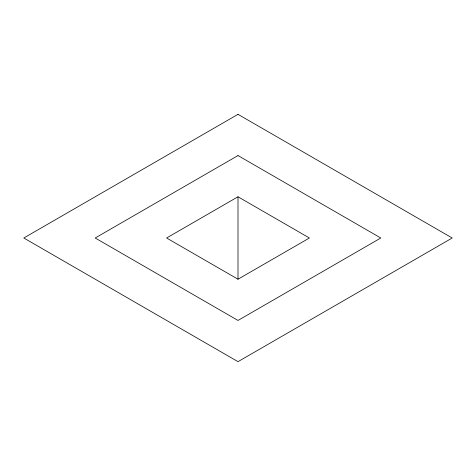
<?xml version="1.0" encoding="UTF-8"?>
<svg xmlns="http://www.w3.org/2000/svg" width="476" height="476" viewBox="0 0 476 476"><rect width="100%" height="100%" fill="white"/><g stroke="black" fill="none" stroke-linecap="round" stroke-linejoin="round"><path stroke-width="0.71" d="M238 196.778L166.6 238L238 279.222L309.4 238L238 196.778L238 279.222M238 114.335L23.8 238L238 361.665L452.2 238L238 114.335M238 155.557L95.2 238L238 320.443L380.8 238L238 155.557"/></g></svg>
